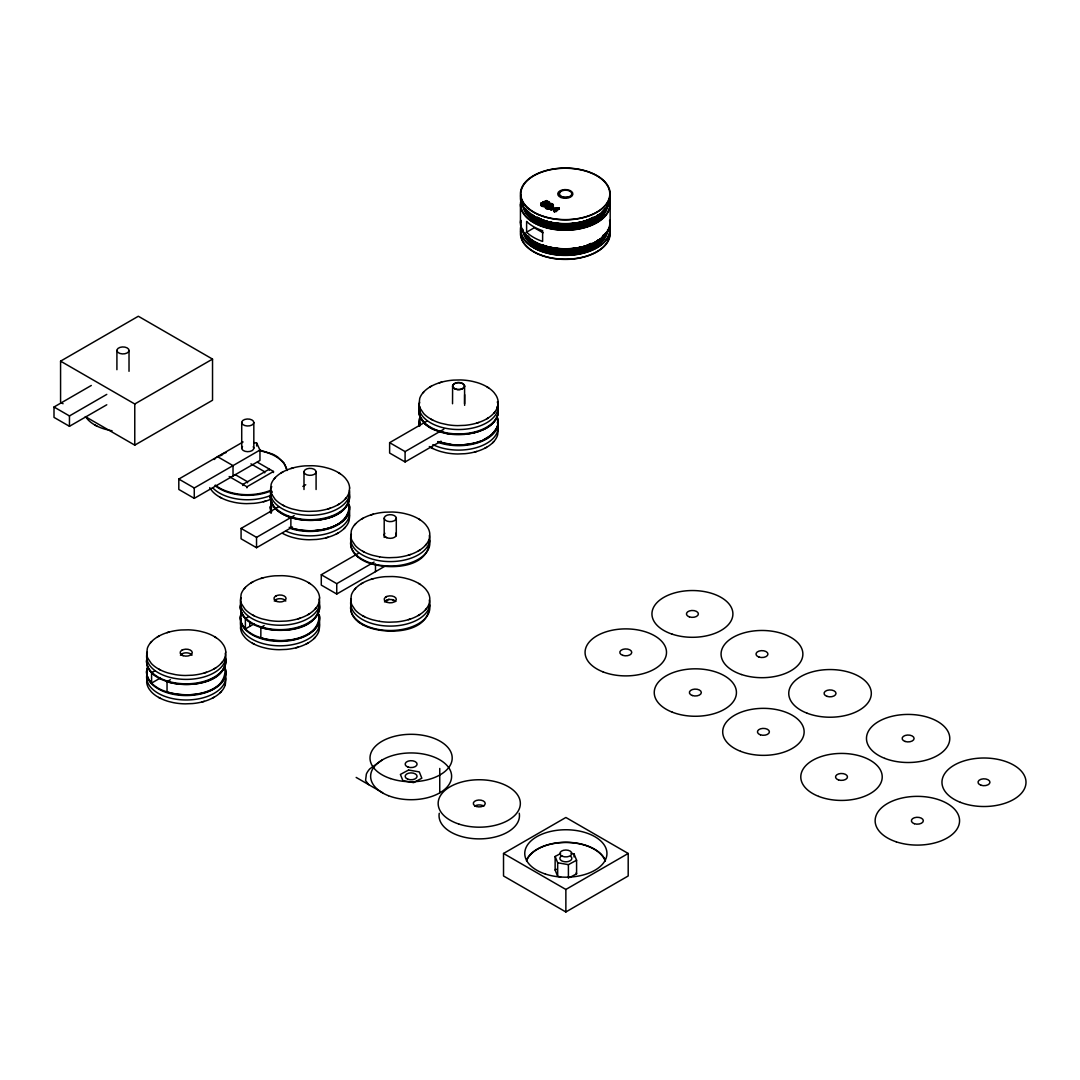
<?xml version="1.0" encoding="UTF-8"?>
<svg xmlns="http://www.w3.org/2000/svg" width="1080" height="1080" viewBox="0 0 1080 1080"><rect width="100%" height="100%" fill="white"/><g stroke="black" fill="none" stroke-linecap="round" stroke-linejoin="round"><path stroke-width="1.5" d="M249.804 626.373L249.804 621.918M464.562 403.758L464.643 394.646M498.177 421.7L497.732 425.561M349.61 508.788C346.923 524.245 328.617 529.389 315.117 530.577A39.596 22.856 0 0 1 289.224 527.351M225.288 684.707L225.788 680.468A39.596 22.856 0 0 0 225.369 677.646M497.907 424.764C491.454 443.151 467.464 446.148 450.617 444.528M497.718 425.601L496.557 428.612M497.961 424.535L497.34 417.461L498.177 421.605M147.366 657.221C144.936 663.836 148.689 670.923 153.968 674.906M147.393 667.508C144.693 674.744 149.337 682.29 155.264 686.273A12.38 7.155 0 0 0 155.614 686.515L156.708 687.258A15.755 9.099 0 0 0 157.369 687.663L158.288 688.217A16.416 9.477 0 0 0 159.057 688.649L159.975 689.135A13.581 7.843 0 0 0 160.637 689.459C180.266 699.003 226.935 697.937 225.072 667.67M241.164 603.058C238.748 609.66 242.501 616.761 247.779 620.744M241.204 613.346C238.505 620.582 243.149 628.128 249.075 632.111A12.38 7.155 0 0 0 249.426 632.354L250.519 633.096A15.755 9.099 0 0 0 251.181 633.501L252.099 634.055A16.416 9.477 0 0 0 252.869 634.487L253.787 634.973A13.581 7.843 0 0 0 254.448 635.31C274.158 644.72 319.383 643.95 319.181 614.48M351.392 539.419C348.975 546.021 352.728 553.122 358.007 557.105M351.392 603.923C348.975 610.511 352.728 617.612 358.007 621.608M271.715 491.819L270.446 497.354L271.822 503.51L271.391 502.483M271.742 502.106L270.446 507.721L271.391 512.851M464.562 386.627C462.321 390.65 454.856 390.65 452.615 386.627M496.503 428.706L491.292 435.024M345.263 498.987L346.315 497.691M221.427 663.093L222.494 661.811M315.238 608.931L316.305 607.649M493.817 413.221L494.87 411.939M425.466 545.292L426.533 544.01M425.466 609.782L426.533 608.499M274.266 478.737L275.4 477.468M150.444 642.843L151.565 641.574M244.256 588.681L245.376 587.412M422.82 392.971L423.94 391.702M354.483 525.042L355.604 523.773M354.483 589.545L355.604 588.276M344.075 528.579L345.263 527.337M220.239 692.699L221.427 691.443M492.615 442.827L493.817 441.572M314.05 638.537L315.238 637.281M214.124 459.513L215.595 458.271M491.144 435.146L482.774 440.235M217.026 457.218L218.646 456.151M338.04 504.711L339.728 503.671M486.581 418.945L488.268 417.906M214.204 668.817L215.892 667.778M308.016 614.655L309.704 613.615M418.244 551.016L419.931 549.976M418.244 615.506L419.931 614.466M382.482 759.793L369.86 768.825A36.423 21.033 0 0 0 368.091 771.012L367.592 771.755A43.281 24.989 0 0 0 366.363 774.077L365.567 780.503L368.671 784.647M63.045 403.731L60.575 402.3L60.575 361.152L138.335 316.251L212.531 359.1L212.531 400.248L134.77 445.136L85.306 416.583M106.772 404.771L69.458 426.303L54 417.38L54 407.012L91.314 385.465M54 407.012L69.458 415.935L106.772 394.389M60.575 361.152L134.77 403.988L212.531 359.1M548.748 202.73L549.49 202.298L548.748 203.972L546.413 202.622L544.523 203.364L544.523 202.122L546.413 201.38L548.748 202.73L548.748 203.972M547.668 208.683A2.241 1.296 0 0 0 548.519 208.669A3.51 2.025 0 0 0 549.342 208.44L549.423 208.427A5.562 3.213 0 0 0 550.53 207.941L550.665 207.86A2.457 1.418 0 0 1 547.708 206.429A3.132 1.809 0 0 1 550.679 204.768L550.665 203.499A3.132 1.809 0 0 0 547.695 205.187A2.457 1.418 0 0 0 550.679 206.644M550.463 208.332L551.705 208.332L551.083 209.898L550.463 208.332L551.705 208.332M550.463 209.534L551.705 209.534M552.906 208.454L554.971 209.655L554.971 210.87L552.906 209.669L552.906 208.454L559.116 207.913L559.116 209.129L556.079 210.884L556.079 209.669L559.116 207.913M552.906 209.669L559.116 209.129M554.971 209.655L553.865 210.29L554.432 211.829L556.713 211.248L556.079 209.669M554.013 208.481L555.512 209.345L557.618 208.13L557.618 209.345L555.512 210.56L554.013 209.682L554.013 208.481L557.618 208.13M553.865 211.505L554.971 210.87M526.608 232.187A44.861 25.893 0 0 0 542.619 241.434L542.619 230.688A44.861 25.893 0 0 1 526.608 221.441L526.608 232.187L534.289 227.745L543.024 232.794M253.638 442.557L256.689 443.03L259.956 450.063L259.956 460.445L194.265 498.366L178.808 489.443L178.808 479.061L243.081 441.963M178.808 479.061L194.265 487.998L259.956 450.063M229.163 476.523L246.942 486.783L273.469 471.474L273.469 472.541M281.178 472.892L282.92 471.879M429.732 387.126L431.474 386.113M302.859 486.405L305.735 484.745M292.424 527L256.541 547.722L241.083 538.799L241.083 528.417L278.721 506.696M441.072 441.18L405.095 461.957L389.624 453.033L389.624 442.665L426.992 421.092M241.083 528.417L256.541 537.354L294.179 515.619M389.624 442.665L405.095 451.589L443.839 429.219M157.356 636.998L159.097 635.985M251.168 582.836L252.909 581.823M361.395 519.197L363.137 518.184M160.245 678.078L151.578 683.087L151.578 672.719L154.886 670.802M254.056 623.916L245.376 628.925L245.376 618.557L248.697 616.639M385.425 565.92L336.744 594.027L321.287 585.104L321.287 574.736L358.601 553.19M159.057 678.281L160.164 678.861A10.341 5.967 0 0 0 160.677 679.118L167.049 681.642L170.357 679.725M319.288 614.925A39.596 22.856 0 0 1 302.265 636.755A39.596 22.856 0 0 1 260.847 637.848L260.847 627.48L264.168 625.563M321.287 574.736L336.744 583.659L374.058 562.113M361.395 583.686L363.137 582.687M385.101 601.371L388.962 599.144M503.523 853.47L565.866 817.479L628.196 853.47L628.196 875.975L565.866 911.966L503.523 875.975L503.523 853.47L565.866 889.461L628.196 853.47M570.983 853.389L574.047 853.929L576.585 860.234L576.585 873.801L569.74 877.527M484.785 448.268L486.581 447.296M336.245 534.033L338.04 533.061M306.221 643.99L308.016 643.005M212.409 698.139L214.204 697.167M555.134 856.467L557.672 862.772L557.672 876.339L555.134 870.035L555.134 856.467L560.601 853.524M557.672 862.772L568.404 864.648L576.585 860.234M556.578 869.292L555.134 870.035M220.388 455.139L224.181 453.33M275.738 596.012L276.466 595.661M181.926 650.174L182.655 649.823M385.965 596.875L386.694 596.511M482.76 429.867C491.522 426.438 501.12 417.245 497.313 407.012L497.853 408.848M224.303 453.276L226.22 452.52M542.794 202.068L543.375 202.527A1.903 1.094 0 0 1 545.711 203.594L545.751 204.835A1.903 1.094 0 0 0 543.389 203.782L542.794 202.068L546.561 200.61L549.49 202.298M542.794 203.31L546.561 201.852L549.49 203.54M269.825 490.685C254.529 496.355 236.817 496.125 221.94 489.254A13.554 7.817 0 0 1 221.279 488.916L220.361 488.43A16.43 9.477 0 0 1 219.578 487.998L218.66 487.458A15.768 9.099 0 0 1 218.012 487.053L216.904 486.311A8.6 4.968 0 0 1 216.594 486.081M480.911 430.65C465.021 436.495 446.459 436.131 431.298 428.328A17.59 10.152 0 0 1 430.637 427.964L429.719 427.41A15.998 9.234 0 0 1 429.098 427.019L428.004 426.289A11.408 6.588 0 0 1 427.68 426.06L426.37 425.061M480.911 441.018L474.309 443.124M476.671 423.117L478.832 422.429M328.131 508.882L330.278 508.194M408.335 555.188L410.481 554.499M298.107 618.827L300.254 618.138M204.296 672.989L206.456 672.3M408.335 619.677L410.481 618.989M439.412 382.779L441.612 382.131M290.871 468.545L293.058 467.883M371.075 514.85L373.262 514.202M260.847 578.489L263.034 577.841M167.036 632.651L169.222 632.003M371.075 579.339L373.262 578.691M263.372 501.741L265.586 501.134M474.444 452.088L476.671 451.467M325.904 537.84L328.131 537.233M295.88 647.798L298.107 647.177M202.068 701.946L204.296 701.339M474.296 432.756C485.312 430.245 500.296 422.091 497.813 408.726M474.269 432.756L467.168 434.079M474.269 443.124L463.658 444.812L452.615 444.731M349.205 494.168C349.69 523.395 303.98 524.462 284.499 514.998A10.341 5.967 0 0 1 283.986 514.742L282.731 514.094A17.59 10.166 0 0 1 282.096 513.729L281.178 513.176A15.998 9.234 0 0 1 280.543 512.784L279.464 512.055A8.856 5.117 0 0 1 279.126 511.826C272.795 507.681 268.124 499.311 271.661 491.913L270.513 496.287L270.769 500.459A39.596 22.856 0 0 0 315.117 520.209C329.387 519.44 352.39 511.65 349.043 493.601M315.117 530.577C329.171 529.929 352.688 521.816 349.043 503.969M554.013 209.682L557.618 209.345M315.117 520.209C329.265 519.264 351.135 512.244 349.299 494.613M465.021 434.322L447.944 433.796L433.053 429.246A10.354 5.981 0 0 1 432.54 428.976C424.724 425.399 416.678 417.015 419.62 407.781L419.594 415.706M452.345 444.704L437.778 441.585M450.752 444.542L443.192 443.205M379.607 556.862L372.708 555.35A39.596 22.856 0 0 1 355.307 545.602L351.796 540.311A39.596 22.856 0 0 1 350.717 536.085L351.392 530.429A39.596 22.856 0 0 1 385.034 512.19L392.405 512.014A39.596 22.856 0 0 1 404.406 513.5L408.875 514.674A39.596 22.856 0 0 1 425.75 524.718L427.653 527.351A39.596 22.856 0 0 1 429.827 534.317L429.314 538.569A39.596 22.856 0 0 1 396.684 557.402L389.327 557.699A39.596 22.856 0 0 1 379.607 556.862M379.607 621.365L372.708 619.839A39.596 22.856 0 0 1 355.307 610.106L351.796 604.8A39.596 22.856 0 0 1 350.717 600.588L351.392 594.932A39.596 22.856 0 0 1 385.034 576.68L392.405 576.518A39.596 22.856 0 0 1 404.406 577.989L408.875 579.177A39.596 22.856 0 0 1 425.75 589.221L427.653 591.84A39.596 22.856 0 0 1 429.827 598.806L429.314 603.058A39.596 22.856 0 0 1 396.684 621.905L389.327 622.202A39.596 22.856 0 0 1 379.607 621.365M560.655 876.906L558.077 876.42M259.47 450.009L272.201 453.938A8.856 5.103 0 0 1 272.646 454.154L273.928 454.775A15.998 9.234 0 0 1 274.603 455.139L275.549 455.666A17.59 10.166 0 0 1 276.183 456.044L277.317 456.759A10.341 5.967 0 0 1 277.763 457.056L284.026 462.969L286.983 470.165M442.881 443.111L438.035 441.666M290.331 527.729C309.676 534.155 348.394 531.995 349.299 504.981M225.477 669.087A39.596 22.856 0 0 1 208.467 690.917A39.596 22.856 0 0 1 167.036 692.01L167.036 681.642C185.922 687.798 228.15 685.112 225.072 657.302M541.377 202.743L541.377 203.985A2.538 1.458 0 0 0 540.743 205.038L540.756 203.796A2.538 1.458 0 0 1 541.377 202.743L542.201 204.376A2.403 1.391 0 0 0 541.688 205.092A1.769 1.013 0 0 0 543.591 205.997A2.281 1.323 0 0 0 545.67 204.835M547.682 208.669A1.674 0.972 0 0 1 546.453 207.9A2.39 1.377 0 0 1 546.885 207.293L546.048 205.646L546.048 206.888A2.606 1.512 0 0 0 545.454 207.86A2.821 1.633 0 0 0 549.544 209.034L549.558 207.806A2.821 1.633 0 0 1 547.776 207.995M541.377 203.985L542.201 204.376M546.048 206.888L546.858 207.279M385.965 537.313L386.694 537.678M385.965 601.817L386.694 602.168M275.738 600.952L276.466 601.317M181.926 655.115L182.655 655.479M363.082 624.969L362.948 624.888A17.59 10.166 0 0 1 362.3 624.524L361.382 623.984A15.998 9.234 0 0 1 360.761 623.592L359.667 622.85A8.856 5.117 0 0 1 359.343 622.62M158.909 678.2L159.044 678.267A17.59 10.152 0 0 1 158.261 677.835L157.343 677.282A15.984 9.234 0 0 1 156.722 676.89L155.628 676.161A12.623 7.29 0 0 1 155.304 675.932M431.028 419.189L432.851 420.147M431.028 447.552L432.851 448.511M282.474 504.954L284.297 505.913M362.691 551.259L364.514 552.218M95.135 425.156L96.957 426.114M219.942 497.205L221.765 498.163M282.474 533.317L284.297 534.276A39.596 22.856 0 0 0 292.505 537.394L297.041 538.488A39.596 22.856 0 0 0 309.11 539.757L316.481 539.46A39.596 22.856 0 0 0 349.11 520.614L349.623 516.362A39.596 22.856 0 0 0 349.488 514.944M362.691 615.762L364.514 616.721M363.096 624.969L364.203 625.55A10.341 5.967 0 0 0 364.716 625.806C384.237 635.162 429.692 634.433 429.408 604.976M252.464 614.898L254.286 615.856M252.464 643.262L254.286 644.22M158.652 669.06L160.475 670.019M158.652 697.424L160.475 698.382M257.324 462.159L273.469 471.474M250.952 463.846L264.722 471.798L264.722 472.865M217.553 456.692L233.024 465.629L233.024 475.997M235.035 474.538L247.509 481.748L247.509 482.814M392.269 599.562L395.631 601.506M356.171 777.425L382.685 792.734M487.013 386.87L488.673 387.923M418.675 518.94L420.336 519.993M338.472 472.635L340.132 473.675M418.675 583.43L420.336 584.483M308.448 582.579L310.109 583.632M216.297 637.794L214.637 636.741M358.034 557.132L359.303 558.104A8.856 5.117 0 0 0 359.667 558.36L360.761 559.089A15.998 9.234 0 0 0 361.382 559.481L362.3 560.034A17.59 10.166 0 0 0 362.948 560.399L364.203 561.06A10.341 5.967 0 0 0 364.716 561.317C384.21 570.686 429.854 569.916 429.381 540.392M215.271 485.069L216.554 486.054M358.034 621.621L359.303 622.593M247.806 620.77L249.075 621.743M153.994 674.933L155.264 675.905M426.344 425.034L425.075 423.927M424.94 423.819L419.594 415.733M85.712 416.907L87.764 419.499A39.596 22.856 0 0 0 105.165 429.233L109.701 430.326A39.596 22.856 0 0 0 112.05 430.758M576.585 873.801L576.18 872.842M319.154 604.031C319.68 633.636 273.618 634.257 254.489 624.956A10.341 5.967 0 0 1 253.976 624.699L252.855 624.105A17.59 10.152 0 0 1 252.072 623.673L251.154 623.12A15.984 9.234 0 0 1 250.533 622.728L249.44 621.999A12.623 7.29 0 0 1 249.116 621.769M419.594 426.074L419.62 418.149L419.594 426.101M271.08 511.974L270.513 506.655L271.661 502.281L270.513 506.655L270.769 510.827A39.596 22.856 0 0 0 271.202 512.352M349.205 504.536L349.623 507.37M610.16 204.35L610.16 223.088M574.047 853.929L574.047 856.94M568.404 864.648L568.404 878.229M565.866 889.461L565.866 911.966M558.671 207.657L558.671 208.859M556.173 211.559L555.538 209.979L554.432 211.829M555.512 209.345L555.538 211.194M553.446 208.143L553.446 209.358M550.665 203.499A2.727 1.579 0 0 1 553.136 205.726L553.149 206.982A2.727 1.579 0 0 0 550.665 204.741M551.799 207.09A2.268 1.31 0 0 0 552.555 206.321L552.514 205.079A2.268 1.31 0 0 1 551.799 205.848L551.812 207.103A2.066 1.188 0 0 1 550.49 207.522A1.728 0.999 0 0 1 548.762 206.469M551.083 207.968L551.083 209.898M550.517 207.941L550.517 206.699A5.562 3.213 0 0 1 549.423 207.198L549.356 207.212A3.51 2.025 0 0 1 548.532 207.441A2.241 1.296 0 0 1 547.668 207.441L547.789 209.223M548.762 205.227A1.728 0.999 0 0 0 550.49 206.267L550.49 207.495M548.519 207.428L548.519 208.669M547.668 205.187L547.668 206.429M546.561 200.61L546.561 201.852M546.885 206.05A2.39 1.377 0 0 0 546.413 206.644L546.453 207.9M546.413 201.38L546.413 202.622M545.495 206.618L545.495 207.86M543.942 206.577L543.942 205.335A3.159 1.823 0 0 0 546.764 203.648L546.79 204.89A3.159 1.823 0 0 1 543.929 206.537A2.781 1.607 0 0 1 540.783 205.038M543.375 202.527L543.375 203.769M542.227 203.148A2.403 1.391 0 0 0 541.688 203.85L541.755 205.092M520.452 204.35L520.452 223.088M464.643 405.351L464.562 385.533C462.321 381.524 454.856 381.524 452.615 385.533L452.534 403.745M439.749 768.461L439.749 792.855M405.095 451.589L405.095 461.957M396.293 518.157A6.048 3.497 0 0 1 387.221 521.181A6.048 3.497 0 0 1 387.221 515.133A6.048 3.497 0 0 1 396.293 518.157L396.293 535.815M384.197 518.157L384.197 537.422M375.489 564.246L375.489 571.658M336.744 583.659L336.744 594.027M316.089 471.852A6.048 3.497 0 0 1 307.017 474.876A6.048 3.497 0 0 1 307.017 468.815A6.048 3.497 0 0 1 316.089 471.852L316.089 489.51M303.993 471.852L303.993 489.51M290.871 517.536L290.871 527.904M269.379 470.178L269.379 469.112L242.851 484.434L242.851 485.501M256.689 443.03L256.689 446M256.541 537.354L256.541 547.722M253.827 422.496A6.048 3.497 0 0 1 244.742 425.52A6.048 3.497 0 0 1 244.742 419.459A6.048 3.497 0 0 1 253.827 422.496L253.827 448.173M246.942 486.783L246.942 487.85M241.718 422.496L241.718 448.173M194.265 487.998L194.265 498.366M134.77 403.988L134.77 445.136M129.019 350.433A6.048 3.497 0 0 1 119.934 353.457A6.048 3.497 0 0 1 119.934 347.409A6.048 3.497 0 0 1 129.019 350.433L129.019 371.304M116.91 350.433L116.91 369.698M69.458 415.935L69.458 426.303M570.78 856.386A5.981 3.456 0 0 1 569.822 860.936A5.981 3.456 0 0 1 561.897 860.936A5.981 3.456 0 0 1 560.938 856.386M526.514 860.909A40.203 23.207 0 0 1 565.866 842.454A40.203 23.207 0 0 1 605.205 860.909M593.163 217.35A39.393 22.748 0 0 1 537.449 217.35M609.795 197.937A44.483 25.691 0 0 1 563.004 223.587A44.483 25.691 0 0 1 521.06 195.291M607.649 204.35A42.35 24.448 0 0 1 565.299 228.798A42.35 24.448 0 0 1 522.963 204.35M607.028 206.037A41.823 24.152 0 0 1 566.798 228.447A41.823 24.152 0 0 1 523.908 207.751M606.218 207.617A41.324 23.855 0 0 1 565.299 228.083A41.324 23.855 0 0 1 524.394 207.617M605.232 209.075A40.864 23.584 0 0 1 565.299 227.651A40.864 23.584 0 0 1 525.38 209.075M604.813 208.804A40.433 23.341 0 0 1 565.299 227.191A40.433 23.341 0 0 1 525.798 208.804M603.747 210.101A40.068 23.139 0 0 1 565.299 226.706A40.068 23.139 0 0 1 526.865 210.101M602.573 211.288A39.771 22.964 0 0 1 565.299 226.233A39.771 22.964 0 0 1 528.039 211.288M598.577 215.271A39.555 22.842 0 0 1 562.477 225.707A39.555 22.842 0 0 1 529.322 212.423M598.469 214.866A39.42 22.761 0 0 1 532.143 214.866M598.428 214.488A39.38 22.734 0 0 1 532.183 214.488M593.285 217.296A39.569 22.842 0 0 1 537.327 217.296M609.552 201.69A44.483 25.691 0 0 1 565.299 230.026A44.483 25.691 0 0 1 521.06 201.69M591.111 243.365A39.393 22.748 0 0 1 588.911 244.377M581.675 246.861A39.393 22.748 0 0 1 568.12 248.859M562.491 248.859A39.393 22.748 0 0 1 548.937 246.861M609.552 220.441A44.483 25.691 0 0 1 565.299 248.778A44.483 25.691 0 0 1 521.06 220.441M609.795 233.496A44.483 25.691 0 0 1 563.004 259.16A44.483 25.691 0 0 1 521.06 230.85M607.649 229.5A42.35 24.448 0 0 1 565.299 253.949A42.35 24.448 0 0 1 522.963 229.5M606.704 232.902A41.823 24.152 0 0 1 565.299 253.611A41.823 24.152 0 0 1 523.908 232.902M606.218 232.767A41.324 23.855 0 0 1 565.299 253.233A41.324 23.855 0 0 1 524.394 232.767M605.745 232.565A40.864 23.584 0 0 1 565.299 252.801A40.864 23.584 0 0 1 524.867 232.565M604.813 233.955A40.433 23.341 0 0 1 565.299 252.342A40.433 23.341 0 0 1 525.798 233.955M603.747 235.251A40.068 23.139 0 0 1 566.73 251.856A40.068 23.139 0 0 1 527.756 236.817M603.464 234.887A39.771 22.964 0 0 1 566.73 251.37A39.771 22.964 0 0 1 528.039 236.453M600.021 239.031A39.555 22.842 0 0 1 562.477 250.857A39.555 22.842 0 0 1 528.242 236.061M598.469 240.03A39.42 22.761 0 0 1 532.143 240.03M598.428 239.638A39.38 22.734 0 0 1 535.545 242.231M591.111 243.607A39.393 22.748 0 0 1 541.688 244.634M590.665 243.837A39.569 22.842 0 0 1 542.875 245.12M609.552 226.841A44.483 25.691 0 0 1 565.299 255.191A44.483 25.691 0 0 1 521.06 226.841M567.621 197.195A6.102 3.523 0 0 1 560.993 196.425A6.102 3.523 0 0 1 559.656 192.591M609.917 195.264A44.861 25.893 0 0 1 565.299 223.83A44.861 25.893 0 0 1 520.682 195.264M609.917 201.677A44.861 25.893 0 0 1 565.299 230.243A44.861 25.893 0 0 1 520.682 201.677M609.917 220.415A44.861 25.893 0 0 1 565.299 248.994A44.861 25.893 0 0 1 520.682 220.415M609.917 230.823A44.861 25.893 0 0 1 565.299 259.403A44.861 25.893 0 0 1 520.682 230.823M609.917 226.827A44.861 25.893 0 0 1 565.299 255.393A44.861 25.893 0 0 1 520.682 226.827M543.929 205.268A2.781 1.607 0 0 1 540.783 203.796M544.523 203.364A2.781 1.607 0 0 1 546.899 204.876M544.523 202.122A2.781 1.607 0 0 1 546.899 203.634M545.67 203.594A2.281 1.323 0 0 1 543.605 204.768A1.769 1.013 0 0 1 541.688 203.863M547.789 207.913A2.592 1.499 0 0 1 545.643 206.996A2.592 1.499 0 0 1 546.062 205.47M553.122 206.969A7.911 4.563 0 0 1 549.504 208.98M553.122 205.726A7.911 4.563 0 0 1 549.504 207.738M547.682 207.428A1.674 0.972 0 0 1 546.453 206.658M548.896 206.469A1.917 1.107 0 0 1 550.679 205.349A1.917 1.107 0 0 1 552.717 206.294M548.896 205.227A1.917 1.107 0 0 1 550.679 204.107A1.917 1.107 0 0 1 552.717 205.052M551.786 205.848A2.066 1.188 0 0 1 550.49 206.28M253.26 446.715A6.048 3.497 0 0 1 247.536 451.67A6.048 3.497 0 0 1 242.487 446.472M269.825 491.373A39.596 22.856 0 0 1 215.15 485.663M220.388 455.827A39.596 22.856 0 0 1 222.237 454.882M259.335 450.671A39.596 22.856 0 0 1 286.956 470.529M271.809 494.951A39.596 22.856 0 0 1 212.571 487.661M269.825 499.675A39.596 22.856 0 0 1 253.949 503.348L246.578 503.645A39.596 22.856 0 0 1 234.509 502.389L229.972 501.296A39.596 22.856 0 0 1 212.571 491.549L210.519 488.97A39.596 22.856 0 0 1 209.722 487.62M349.205 505.224A39.596 22.856 0 0 1 332.357 527.472A39.596 22.856 0 0 1 290.331 528.417M271.08 512.663A39.596 22.856 0 0 1 271.742 502.794M349.205 509.639A39.596 22.856 0 0 1 330.278 532.656A39.596 22.856 0 0 1 286.227 531.265M270.446 512.825A39.596 22.856 0 0 1 271.742 507.209M271.188 512.487A39.596 22.856 0 0 1 271.742 511.096M349.205 493.479A39.596 22.856 0 0 1 307.881 519.669A39.596 22.856 0 0 1 271.742 491.049M349.488 490.482A39.596 22.856 0 0 1 306.653 515.214A39.596 22.856 0 0 1 271.742 486.635M497.313 406.323A39.596 22.856 0 0 1 458.892 433.944A39.596 22.856 0 0 1 419.742 406.674M497.313 401.909A39.596 22.856 0 0 1 458.892 429.53A39.596 22.856 0 0 1 419.742 402.246M497.313 418.068A39.596 22.856 0 0 1 481.91 441.302A39.596 22.856 0 0 1 438.885 442.651M419.256 425.493A39.596 22.856 0 0 1 419.742 418.406M497.313 422.483A39.596 22.856 0 0 1 478.832 446.89A39.596 22.856 0 0 1 432.851 444.623M419.094 425.642A39.596 22.856 0 0 1 419.742 422.834M429.314 446.526A39.596 22.856 0 0 0 441.045 451.629L445.595 452.736A39.596 22.856 0 0 0 457.663 453.992L465.021 453.695A39.596 22.856 0 0 0 497.651 434.849L498.177 430.596A39.596 22.856 0 0 0 497.313 426.37M429.408 604.287A39.596 22.856 0 0 1 389.327 630.504A39.596 22.856 0 0 1 351.392 603.234M429.408 599.873A39.596 22.856 0 0 1 389.327 626.09A39.596 22.856 0 0 1 351.392 598.82M384.494 601.925A6.048 3.497 0 0 1 389.772 599.522A6.048 3.497 0 0 1 395.644 601.412M429.408 539.784A39.596 22.856 0 0 1 389.327 566.014A39.596 22.856 0 0 1 351.392 538.745M429.408 535.37A39.596 22.856 0 0 1 389.327 561.587A39.596 22.856 0 0 1 351.392 534.317M395.644 533.264A6.048 3.497 0 0 1 390.245 538.34A6.048 3.497 0 0 1 384.858 533.264M319.181 603.437A39.596 22.856 0 0 1 279.099 629.654A39.596 22.856 0 0 1 241.164 602.384M319.181 599.009A39.596 22.856 0 0 1 279.099 625.226A39.596 22.856 0 0 1 241.164 597.956M274.266 601.061A6.048 3.497 0 0 1 280.017 598.658A6.048 3.497 0 0 1 285.781 601.061M319.181 615.168A39.596 22.856 0 0 1 279.099 641.385A39.596 22.856 0 0 1 241.164 614.115M319.181 619.596A39.596 22.856 0 0 1 279.099 645.813A39.596 22.856 0 0 1 241.164 618.543M241.164 622.431A39.596 22.856 0 0 0 240.773 623.835L240.489 628.088A39.596 22.856 0 0 0 243.041 635.013L245.079 637.605A39.596 22.856 0 0 0 262.481 647.339L267.03 648.446A39.596 22.856 0 0 0 279.099 649.701L286.457 649.404A39.596 22.856 0 0 0 319.086 630.558L319.599 626.319A39.596 22.856 0 0 0 319.181 623.484M245.376 628.925A39.596 22.856 0 0 1 240.881 614.426M319.288 604.557A39.596 22.856 0 0 1 302.265 626.387A39.596 22.856 0 0 1 260.847 627.48M245.376 618.557A39.596 22.856 0 0 1 240.881 604.058M225.369 657.585A39.596 22.856 0 0 1 185.288 683.816A39.596 22.856 0 0 1 147.366 656.546M225.369 653.171A39.596 22.856 0 0 1 185.288 679.388A39.596 22.856 0 0 1 147.366 652.118M180.454 655.223A6.048 3.497 0 0 1 186.206 652.82A6.048 3.497 0 0 1 191.97 655.223M225.369 669.33A39.596 22.856 0 0 1 185.288 695.547A39.596 22.856 0 0 1 147.366 668.277M225.369 673.745A39.596 22.856 0 0 1 185.288 699.975A39.596 22.856 0 0 1 147.366 672.705M225.275 684.72A39.596 22.856 0 0 1 192.645 703.566L185.288 703.863A39.596 22.856 0 0 1 173.219 702.608L168.669 701.5A39.596 22.856 0 0 1 151.268 691.767L149.256 689.216A39.596 22.856 0 0 1 146.678 682.25L146.961 677.997A39.596 22.856 0 0 1 147.353 676.593M225.477 658.719A39.596 22.856 0 0 1 208.467 680.549A39.596 22.856 0 0 1 167.036 681.642M151.578 672.719A39.596 22.856 0 0 1 147.069 658.22M151.578 683.087A39.596 22.856 0 0 1 147.069 668.588M527.013 859.086A40.486 23.382 0 0 1 567.311 842.305A40.486 23.382 0 0 1 605.421 860.692M519.25 813.267A40.203 23.207 0 0 1 479.25 838.877A40.203 23.207 0 0 1 439.263 813.267M474.674 806.139A5.981 3.456 0 0 1 483.84 806.139M225.788 652.118L225.275 656.37A39.596 22.856 0 0 1 192.645 675.202L185.288 675.5A39.596 22.856 0 0 1 175.568 674.663L168.669 673.137A39.596 22.856 0 0 1 151.281 663.404L147.758 658.112A39.596 22.856 0 0 1 146.678 653.886L147.366 648.23A39.596 22.856 0 0 1 180.995 629.991L188.366 629.816A39.596 22.856 0 0 1 200.367 631.301L204.835 632.475A39.596 22.856 0 0 1 221.71 642.519L223.614 645.152A39.596 22.856 0 0 1 225.788 652.118M319.599 597.956L319.086 602.208A39.596 22.856 0 0 1 286.457 621.04L279.099 621.338A39.596 22.856 0 0 1 269.379 620.5L262.481 618.989A39.596 22.856 0 0 1 245.079 609.242L241.569 603.95A39.596 22.856 0 0 1 240.489 599.724L241.164 594.068A39.596 22.856 0 0 1 274.806 575.829L282.177 575.667A39.596 22.856 0 0 1 294.179 577.139L298.647 578.313A39.596 22.856 0 0 1 315.522 588.357L317.425 590.99A39.596 22.856 0 0 1 319.599 597.956M349.623 488.012L349.11 492.251A39.596 22.856 0 0 1 316.481 511.096L309.11 511.394A39.596 22.856 0 0 1 299.403 510.557L292.505 509.031A39.596 22.856 0 0 1 275.103 499.298L271.593 493.992A39.596 22.856 0 0 1 270.513 489.78L271.188 484.124A39.596 22.856 0 0 1 304.817 465.885L312.188 465.71A39.596 22.856 0 0 1 324.189 467.195L328.671 468.369A39.596 22.856 0 0 1 345.546 478.413L347.436 481.032A39.596 22.856 0 0 1 349.623 488.012M498.177 402.246L497.651 406.499A39.596 22.856 0 0 1 465.021 425.331L457.663 425.628A39.596 22.856 0 0 1 447.944 424.791L441.058 423.279A39.596 22.856 0 0 1 423.657 413.532L420.134 408.24A39.596 22.856 0 0 1 419.054 404.014L419.742 398.358A39.596 22.856 0 0 1 453.37 380.12L460.742 379.944A39.596 22.856 0 0 1 472.743 381.429L477.225 382.604A39.596 22.856 0 0 1 494.087 392.648L495.99 395.28A39.596 22.856 0 0 1 498.177 402.246M408.577 770.027L400.397 774.441L402.935 780.746L413.654 782.622L421.835 778.208L419.296 771.903L408.577 770.027M562.356 856.264A5.981 3.456 0 0 0 571.806 853.821A5.981 3.456 0 0 0 563.423 850.311A5.981 3.456 0 0 0 562.356 856.264M545.319 874.017A41.094 23.72 0 0 0 606.947 853.47A41.094 23.72 0 0 0 545.319 832.923A41.094 23.72 0 0 0 545.319 874.017M539.204 214.731A44.483 25.691 0 0 0 609.552 196.587A44.483 25.691 0 0 0 547.155 170.478A44.483 25.691 0 0 0 539.204 214.731M560.871 197.465A7.546 4.361 0 0 0 572.819 194.387A7.546 4.361 0 0 0 562.221 189.959A7.546 4.361 0 0 0 560.871 197.465M562.451 196.911A6.264 3.618 0 0 0 571.846 193.779A6.264 3.618 0 0 0 562.451 190.647A6.264 3.618 0 0 0 562.451 196.911M542.875 216.365A44.861 25.893 0 0 0 610.16 193.941A44.861 25.893 0 0 0 542.875 171.504A44.861 25.893 0 0 0 542.875 216.365M455.355 389.043A6.048 3.497 0 0 0 464.63 386.221A6.048 3.497 0 0 0 455.774 382.995A6.048 3.497 0 0 0 455.355 389.043M387.221 602.37A6.048 3.497 0 0 0 396.293 599.346A6.048 3.497 0 0 0 387.221 596.322A6.048 3.497 0 0 0 387.221 602.37M276.993 601.506A6.048 3.497 0 0 0 286.065 598.482A6.048 3.497 0 0 0 276.993 595.458A6.048 3.497 0 0 0 276.993 601.506M183.181 655.668A6.048 3.497 0 0 0 192.267 652.644A6.048 3.497 0 0 0 183.181 649.62A6.048 3.497 0 0 0 183.181 655.668M622.796 655.371A5.981 3.456 0 0 0 631.76 652.388A5.981 3.456 0 0 0 622.796 649.39A5.981 3.456 0 0 0 622.796 655.371M914.369 823.716A5.981 3.456 0 0 0 923.333 820.719A5.981 3.456 0 0 0 914.369 817.736A5.981 3.456 0 0 0 914.369 823.716M980.991 785.241A5.981 3.456 0 0 0 989.955 782.258A5.981 3.456 0 0 0 980.991 779.274A5.981 3.456 0 0 0 980.991 785.241M960.417 802.346A42.026 24.259 0 0 0 1025.892 783.986A42.026 24.259 0 0 0 965.615 760.442A42.026 24.259 0 0 0 960.417 802.346M896.252 841.833A42.215 24.368 0 0 0 959.567 820.719A42.215 24.368 0 0 0 896.252 799.618A42.215 24.368 0 0 0 896.252 841.833M838.512 779.922A5.981 3.456 0 0 0 847.476 776.925A5.981 3.456 0 0 0 838.512 773.942A5.981 3.456 0 0 0 838.512 779.922M905.135 741.461A5.981 3.456 0 0 0 914.099 738.464A5.981 3.456 0 0 0 905.135 735.48A5.981 3.456 0 0 0 905.135 741.461M758.984 657.072A5.981 3.456 0 0 0 767.948 654.075A5.981 3.456 0 0 0 758.984 651.092A5.981 3.456 0 0 0 758.984 657.072M827.051 696.371A5.981 3.456 0 0 0 836.014 693.387A5.981 3.456 0 0 0 827.051 690.39A5.981 3.456 0 0 0 827.051 696.371M760.428 734.832A5.981 3.456 0 0 0 769.392 731.849A5.981 3.456 0 0 0 760.428 728.851A5.981 3.456 0 0 0 760.428 734.832M692.361 695.534A5.981 3.456 0 0 0 701.325 692.55A5.981 3.456 0 0 0 692.361 689.553A5.981 3.456 0 0 0 692.361 695.534M689.418 616.91A5.981 3.456 0 0 0 698.382 613.926A5.981 3.456 0 0 0 689.418 610.929A5.981 3.456 0 0 0 689.418 616.91M884.777 758.376A41.648 24.043 0 0 0 949.671 740.178A41.648 24.043 0 0 0 889.934 716.837A41.648 24.043 0 0 0 884.777 758.376M818.68 796.392A40.716 23.504 0 0 0 882.117 778.613A40.716 23.504 0 0 0 823.716 755.784A40.716 23.504 0 0 0 818.68 796.392M806.909 713.124A41.27 23.828 0 0 0 871.209 695.088A41.27 23.828 0 0 0 811.998 671.949A41.27 23.828 0 0 0 806.909 713.124M741.514 674.528A40.905 23.611 0 0 0 802.872 654.075A40.905 23.611 0 0 0 741.514 633.636A40.905 23.611 0 0 0 741.514 674.528M672.313 712.192A41.094 23.72 0 0 0 736.331 694.238A41.094 23.72 0 0 0 677.389 671.207A41.094 23.72 0 0 0 672.313 712.192M740.597 751.316A40.716 23.504 0 0 0 804.033 733.523A40.716 23.504 0 0 0 745.632 710.708A40.716 23.504 0 0 0 740.597 751.316M672.165 634.163A40.486 23.382 0 0 0 732.902 613.926A40.486 23.382 0 0 0 672.165 593.676A40.486 23.382 0 0 0 672.165 634.163M602.964 671.855A40.716 23.504 0 0 0 666.401 654.062A40.716 23.504 0 0 0 608 631.246A40.716 23.504 0 0 0 602.964 671.855M388.422 795.69A40.486 23.382 0 0 0 451.507 777.991A40.486 23.382 0 0 0 393.417 755.298A40.486 23.382 0 0 0 388.422 795.69M407.768 779.179A5.981 3.456 0 0 0 417.069 776.574A5.981 3.456 0 0 0 408.496 773.226A5.981 3.456 0 0 0 407.768 779.179M408.119 767.111A5.981 3.456 0 0 0 417.096 764.127A5.981 3.456 0 0 0 408.119 761.144A5.981 3.456 0 0 0 408.119 767.111M390.569 778.572A41.094 23.72 0 0 0 452.196 758.025A41.094 23.72 0 0 0 390.569 737.478A41.094 23.72 0 0 0 390.569 778.572M458.717 824.013A41.094 23.72 0 0 0 520.344 803.466A41.094 23.72 0 0 0 458.717 782.919A41.094 23.72 0 0 0 458.717 824.013M476.267 806.45A5.981 3.456 0 0 0 485.231 803.466A5.981 3.456 0 0 0 476.267 800.483A5.981 3.456 0 0 0 476.267 806.45"/></g></svg>
